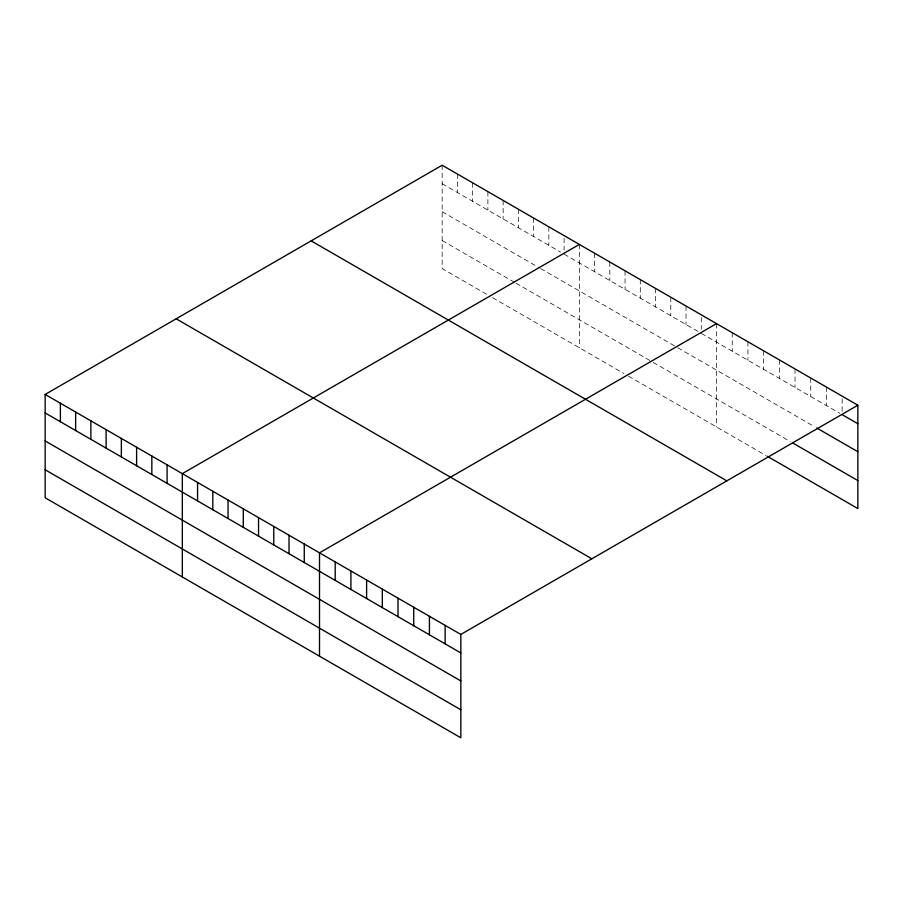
<?xml version="1.0" encoding="UTF-8"?>
<svg xmlns="http://www.w3.org/2000/svg" width="903" height="903" viewBox="0 0 903 903"><rect width="100%" height="100%" fill="white"/><g stroke="black" fill="none" stroke-linecap="round" stroke-linejoin="round"><path stroke-width="0.68" stroke-dasharray="4.51 3.39" d="M442.165 165.226L442.165 268.563L487.891 294.965M442.165 183.727L560.582 252.095M564.093 254.127L698.933 331.965M701.27 333.32L839.734 413.258M442.165 211.72L539.475 267.909M540.649 268.586L676.652 347.102M677.826 347.779L814.359 426.611M442.165 240.57L514.857 282.537M516.019 283.215L652.034 361.731M653.208 362.408L790.204 441.511M492.575 297.674L623.894 373.481M628.578 376.19L766.037 455.552M842.149 398.799L842.149 412.005M826.437 387.094L826.437 405.582M810.736 378.03L810.736 396.519M795.035 368.955L795.035 387.455M779.334 359.891L779.334 378.391M763.622 350.827L763.622 369.316M747.921 341.763L747.921 360.252M732.22 332.688L732.22 351.188M716.519 323.624L716.519 426.961M701.27 317.472L701.27 329.358M686.032 306.027L686.032 324.516M670.794 297.222L670.794 315.723M655.544 288.429L655.544 306.918M640.306 279.625L640.306 298.125M625.068 270.821L625.068 289.321M609.818 262.028L609.818 280.517M594.58 253.224L594.58 271.724M579.342 244.431L579.342 347.768M564.093 238.268L564.093 250.154M548.855 226.822L548.855 245.323M533.617 218.029L533.617 236.518M518.367 209.225L518.367 227.725M503.129 200.432L503.129 218.921M487.891 191.628L487.891 210.117M472.641 182.824L472.641 201.324M457.403 174.031L457.403 192.52"/><path stroke-width="1.35" d="M45.15 394.442L460.835 634.437L460.835 737.774L45.15 497.779L45.15 394.442L442.165 165.226L857.85 405.221L857.85 508.558L767.257 456.252M579.342 244.431L182.327 473.635L182.327 576.972M716.519 323.624L319.504 552.839L319.504 656.176M460.835 634.437L857.85 405.221M842.149 414.658L857.85 423.721M816.775 427.999L857.85 451.714M792.62 442.899L857.85 480.565M311.151 240.864L726.836 480.859M176.164 318.804L591.849 558.799M45.15 412.931L460.835 652.925M45.15 440.935L460.835 680.93M45.15 469.774L460.835 709.769M445.134 625.373L445.134 643.862M429.433 616.297L429.433 634.798M413.732 607.234L413.732 625.734M398.02 598.17L398.02 616.67M382.319 589.106L382.319 607.595M366.618 580.042L366.618 598.531M350.917 570.967L350.917 589.467M335.205 561.903L335.205 580.403M304.266 544.035L304.266 562.535M289.016 535.242L289.016 553.731M273.778 526.438L273.778 544.938M258.54 517.633L258.54 536.134M243.291 508.84L243.291 527.329M228.053 500.036L228.053 518.536M212.815 491.243L212.815 509.732M197.565 482.439L197.565 500.928M167.089 464.842L167.089 483.331M151.839 456.038L151.839 474.538M136.601 447.233L136.601 465.734M121.363 438.44L121.363 456.929M106.114 429.636L106.114 448.136M90.876 420.843L90.876 439.332M75.638 412.039L75.638 430.539M60.388 403.235L60.388 421.735"/></g></svg>
